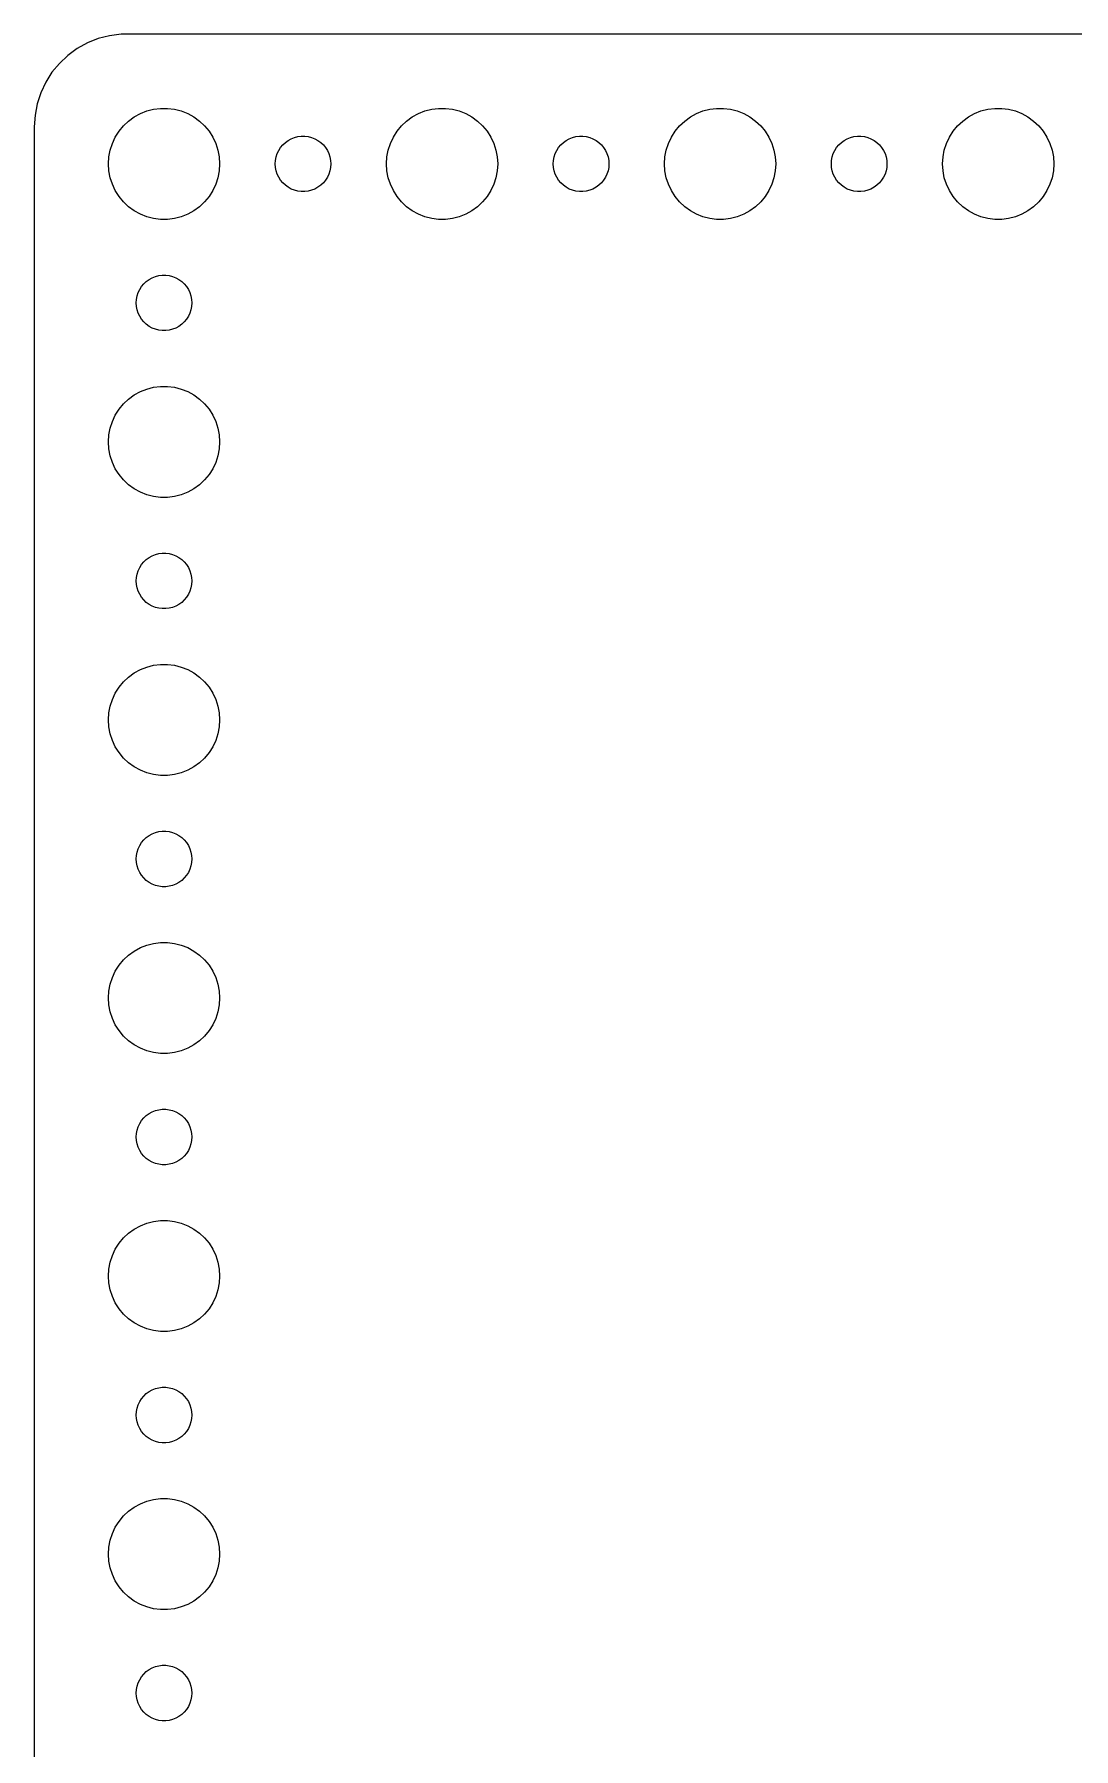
# Model space of a CAD drawing. Header units: metres. Extents: x -112 to 112, y -89 to 89.
# Drawn here: x -112 to -55.9, y -3 to 89.5 of the extents above; entities that cross this region are included whole.
import ezdxf

# ---------------------------------------------------------------- set-up
doc = ezdxf.new("R2010")
doc.units = ezdxf.units.M

msp = doc.modelspace()

# ---------------------------------------------------------------- linework, layer by layer
for p, q in [((-109.129, 89.0241), (-109.679, 88.7216)), ((-108.545, 89.2553), (-109.129, 89.0241)), ((-107.937, 89.4114), (-108.545, 89.2553)), ((-107.314, 89.4901), (-107.937, 89.4114)), ((107.314, 89.4901), (-107.314, 89.4901)), ((-110.645, 87.9227), (-111.045, 87.4389)), ((-110.187, 88.3526), (-110.645, 87.9227)), ((-109.679, 88.7216), (-110.187, 88.3526)), ((-111.045, 87.4389), (-111.382, 86.9088)), ((-111.649, 86.3406), (-111.843, 85.7434)), ((-111.382, 86.9088), (-111.649, 86.3406)), ((-111.961, 85.1267), (-112, 84.5)), ((-111.843, 85.7434), (-111.961, 85.1267)), ((-106.607, 85.033), (-106.277, 85.2145)), ((-106.277, 85.2145), (-105.927, 85.3532)), ((-105.927, 85.3532), (-105.562, 85.4469)), ((-105.562, 85.4469), (-105.188, 85.4941)), ((-105.188, 85.4941), (-104.812, 85.4941)), ((-104.812, 85.4941), (-104.438, 85.4469)), ((-104.438, 85.4469), (-104.073, 85.3532)), ((-104.073, 85.3532), (-103.723, 85.2145)), ((-103.723, 85.2145), (-103.393, 85.033)), ((-91.6075, 85.033), (-91.2773, 85.2145)), ((-91.2773, 85.2145), (-90.927, 85.3532)), ((-90.927, 85.3532), (-90.5621, 85.4469)), ((-90.5621, 85.4469), (-90.1884, 85.4941)), ((-90.1884, 85.4941), (-89.8116, 85.4941)), ((-89.8116, 85.4941), (-89.4379, 85.4469)), ((-89.4379, 85.4469), (-89.073, 85.3532)), ((-89.073, 85.3532), (-88.7227, 85.2145)), ((-88.7227, 85.2145), (-88.3925, 85.033)), ((-76.6075, 85.033), (-76.2773, 85.2145)), ((-76.2773, 85.2145), (-75.927, 85.3532)), ((-75.927, 85.3532), (-75.5621, 85.4469)), ((-75.5621, 85.4469), (-75.1884, 85.4941)), ((-75.1884, 85.4941), (-74.8116, 85.4941)), ((-74.8116, 85.4941), (-74.4379, 85.4469)), ((-74.4379, 85.4469), (-74.073, 85.3532)), ((-74.073, 85.3532), (-73.7227, 85.2145)), ((-73.7227, 85.2145), (-73.3925, 85.033)), ((-61.6075, 85.033), (-61.2773, 85.2145)), ((-61.2773, 85.2145), (-60.927, 85.3532)), ((-60.927, 85.3532), (-60.5621, 85.4469)), ((-60.5621, 85.4469), (-60.1884, 85.4941)), ((-60.1884, 85.4941), (-59.8116, 85.4941)), ((-59.8116, 85.4941), (-59.4379, 85.4469)), ((-59.4379, 85.4469), (-59.0729, 85.3532)), ((-59.0729, 85.3532), (-58.7227, 85.2145)), ((-58.7227, 85.2145), (-58.3925, 85.033)), ((-112, 84.5), (-112, -84.5)), ((-107.629, 83.9453), (-107.427, 84.2634)), ((-107.427, 84.2634), (-107.187, 84.5536)), ((-107.187, 84.5536), (-106.912, 84.8115)), ((-106.912, 84.8115), (-106.607, 85.033)), ((-103.393, 85.033), (-103.088, 84.8115)), ((-103.088, 84.8115), (-102.813, 84.5536)), ((-102.813, 84.5536), (-102.573, 84.2634)), ((-102.573, 84.2634), (-102.371, 83.9453)), ((-92.6289, 83.9453), (-92.427, 84.2634)), ((-92.427, 84.2634), (-92.1869, 84.5536)), ((-92.1869, 84.5536), (-91.9123, 84.8115)), ((-91.9123, 84.8115), (-91.6075, 85.033)), ((-88.3925, 85.033), (-88.0877, 84.8115)), ((-88.0877, 84.8115), (-87.8131, 84.5536)), ((-87.8131, 84.5536), (-87.573, 84.2634)), ((-87.573, 84.2634), (-87.3711, 83.9453)), ((-77.6289, 83.9453), (-77.427, 84.2634)), ((-77.427, 84.2634), (-77.1869, 84.5536)), ((-77.1869, 84.5536), (-76.9123, 84.8115)), ((-76.9123, 84.8115), (-76.6075, 85.033)), ((-73.3925, 85.033), (-73.0877, 84.8115)), ((-73.0877, 84.8115), (-72.8131, 84.5536)), ((-72.8131, 84.5536), (-72.573, 84.2634)), ((-72.573, 84.2634), (-72.3711, 83.9453)), ((-62.6289, 83.9453), (-62.427, 84.2634)), ((-62.427, 84.2634), (-62.1869, 84.5536)), ((-62.1869, 84.5536), (-61.9123, 84.8115)), ((-61.9123, 84.8115), (-61.6075, 85.033)), ((-58.3925, 85.033), (-58.0877, 84.8115)), ((-58.0877, 84.8115), (-57.8131, 84.5536)), ((-57.8131, 84.5536), (-57.5729, 84.2634)), ((-57.5729, 84.2634), (-57.3711, 83.9453)), ((-107.976, 82.876), (-107.906, 83.2461)), ((-107.906, 83.2461), (-107.789, 83.6044)), ((-107.789, 83.6044), (-107.629, 83.9453)), ((-102.371, 83.9453), (-102.211, 83.6044)), ((-102.211, 83.6044), (-102.094, 83.2461)), ((-102.094, 83.2461), (-102.024, 82.876)), ((-98.8145, 83.2226), (-98.7135, 83.3817)), ((-98.7135, 83.3817), (-98.5934, 83.5268)), ((-98.5934, 83.5268), (-98.4561, 83.6558)), ((-98.4561, 83.6558), (-98.3037, 83.7665)), ((-98.3037, 83.7665), (-98.1387, 83.8572)), ((-98.1387, 83.8572), (-97.9635, 83.9266)), ((-97.9635, 83.9266), (-97.7811, 83.9734)), ((-97.7811, 83.9734), (-97.5942, 83.997)), ((-97.5942, 83.997), (-97.4058, 83.997)), ((-97.4058, 83.997), (-97.2189, 83.9734)), ((-97.2189, 83.9734), (-97.0365, 83.9266)), ((-97.0365, 83.9266), (-96.8613, 83.8572)), ((-96.8613, 83.8572), (-96.6963, 83.7665)), ((-96.6963, 83.7665), (-96.5439, 83.6558)), ((-96.5439, 83.6558), (-96.4065, 83.5268)), ((-96.4065, 83.5268), (-96.2865, 83.3817)), ((-96.2865, 83.3817), (-96.1855, 83.2226)), ((-92.9763, 82.876), (-92.9057, 83.2461)), ((-92.9057, 83.2461), (-92.7893, 83.6044)), ((-92.7893, 83.6044), (-92.6289, 83.9453)), ((-87.3711, 83.9453), (-87.2107, 83.6044)), ((-87.2107, 83.6044), (-87.0943, 83.2461)), ((-87.0943, 83.2461), (-87.0237, 82.876)), ((-83.8145, 83.2226), (-83.7135, 83.3817)), ((-83.7135, 83.3817), (-83.5934, 83.5268)), ((-83.5934, 83.5268), (-83.4561, 83.6558)), ((-83.4561, 83.6558), (-83.3037, 83.7665)), ((-83.3037, 83.7665), (-83.1387, 83.8572)), ((-83.1387, 83.8572), (-82.9635, 83.9266)), ((-82.9635, 83.9266), (-82.7811, 83.9734)), ((-82.7811, 83.9734), (-82.5942, 83.997)), ((-82.5942, 83.997), (-82.4058, 83.997)), ((-82.4058, 83.997), (-82.2189, 83.9734)), ((-82.2189, 83.9734), (-82.0365, 83.9266)), ((-82.0365, 83.9266), (-81.8613, 83.8572)), ((-81.8613, 83.8572), (-81.6963, 83.7665)), ((-81.6963, 83.7665), (-81.5439, 83.6558)), ((-81.5439, 83.6558), (-81.4065, 83.5268)), ((-81.4065, 83.5268), (-81.2865, 83.3817)), ((-81.2865, 83.3817), (-81.1855, 83.2226)), ((-77.9763, 82.876), (-77.9057, 83.2461)), ((-77.9057, 83.2461), (-77.7893, 83.6044)), ((-77.7893, 83.6044), (-77.6289, 83.9453)), ((-72.3711, 83.9453), (-72.2107, 83.6044)), ((-72.2107, 83.6044), (-72.0943, 83.2461)), ((-72.0943, 83.2461), (-72.0237, 82.876)), ((-68.8145, 83.2226), (-68.7135, 83.3817)), ((-68.7135, 83.3817), (-68.5934, 83.5268)), ((-68.5934, 83.5268), (-68.4561, 83.6558)), ((-68.4561, 83.6558), (-68.3037, 83.7665)), ((-68.3037, 83.7665), (-68.1387, 83.8572)), ((-68.1387, 83.8572), (-67.9635, 83.9266)), ((-67.9635, 83.9266), (-67.7811, 83.9734)), ((-67.7811, 83.9734), (-67.5942, 83.997)), ((-67.5942, 83.997), (-67.4058, 83.997)), ((-67.4058, 83.997), (-67.2189, 83.9734)), ((-67.2189, 83.9734), (-67.0365, 83.9266)), ((-67.0365, 83.9266), (-66.8613, 83.8572)), ((-66.8613, 83.8572), (-66.6963, 83.7665)), ((-66.6963, 83.7665), (-66.5439, 83.6558)), ((-66.5439, 83.6558), (-66.4065, 83.5268)), ((-66.4065, 83.5268), (-66.2865, 83.3817)), ((-66.2865, 83.3817), (-66.1855, 83.2226)), ((-62.9763, 82.876), (-62.9057, 83.2461)), ((-62.9057, 83.2461), (-62.7893, 83.6044)), ((-62.7893, 83.6044), (-62.6289, 83.9453)), ((-57.3711, 83.9453), (-57.2107, 83.6044)), ((-57.2107, 83.6044), (-57.0942, 83.2461)), ((-57.0942, 83.2461), (-57.0237, 82.876)), ((-108, 82.5), (-107.976, 82.876)), ((-107.976, 82.124), (-108, 82.5)), ((-102.024, 82.876), (-102, 82.5)), ((-102, 82.5), (-102.024, 82.124)), ((-99, 82.5), (-98.9882, 82.688)), ((-98.9882, 82.312), (-99, 82.5)), ((-98.9882, 82.688), (-98.9529, 82.873)), ((-98.9529, 82.873), (-98.8947, 83.0522)), ((-98.8947, 83.0522), (-98.8145, 83.2226)), ((-96.1855, 83.2226), (-96.1053, 83.0522)), ((-96.1053, 83.0522), (-96.0471, 82.873)), ((-96.0471, 82.873), (-96.0118, 82.688)), ((-96.0118, 82.688), (-96, 82.5)), ((-96, 82.5), (-96.0118, 82.312)), ((-93, 82.5), (-92.9763, 82.876)), ((-92.9763, 82.124), (-93, 82.5)), ((-87.0237, 82.876), (-87, 82.5)), ((-87, 82.5), (-87.0237, 82.124)), ((-84, 82.5), (-83.9882, 82.688)), ((-83.9882, 82.312), (-84, 82.5)), ((-83.9882, 82.688), (-83.9529, 82.873)), ((-83.9529, 82.873), (-83.8947, 83.0522)), ((-83.8947, 83.0522), (-83.8145, 83.2226)), ((-81.1855, 83.2226), (-81.1053, 83.0522)), ((-81.1053, 83.0522), (-81.0471, 82.873)), ((-81.0471, 82.873), (-81.0118, 82.688)), ((-81.0118, 82.688), (-81, 82.5)), ((-81, 82.5), (-81.0118, 82.312)), ((-78, 82.5), (-77.9763, 82.876)), ((-77.9763, 82.124), (-78, 82.5)), ((-72.0237, 82.876), (-72, 82.5)), ((-72, 82.5), (-72.0237, 82.124)), ((-69, 82.5), (-68.9882, 82.688)), ((-68.9882, 82.312), (-69, 82.5)), ((-68.9882, 82.688), (-68.9529, 82.873)), ((-68.9529, 82.873), (-68.8947, 83.0522)), ((-68.8947, 83.0522), (-68.8145, 83.2226)), ((-66.1855, 83.2226), (-66.1053, 83.0522)), ((-66.1053, 83.0522), (-66.0471, 82.873)), ((-66.0471, 82.873), (-66.0118, 82.688)), ((-66.0118, 82.688), (-66, 82.5)), ((-66, 82.5), (-66.0118, 82.312)), ((-63, 82.5), (-62.9763, 82.876)), ((-62.9763, 82.124), (-63, 82.5)), ((-57.0237, 82.876), (-57, 82.5)), ((-57, 82.5), (-57.0237, 82.124)), ((-107.906, 81.7539), (-107.976, 82.124)), ((-107.789, 81.3956), (-107.906, 81.7539)), ((-107.629, 81.0547), (-107.789, 81.3956)), ((-102.211, 81.3956), (-102.371, 81.0547)), ((-102.094, 81.7539), (-102.211, 81.3956)), ((-102.024, 82.124), (-102.094, 81.7539)), ((-98.9529, 82.127), (-98.9882, 82.312)), ((-98.8947, 81.9478), (-98.9529, 82.127)), ((-98.8145, 81.7774), (-98.8947, 81.9478)), ((-98.7135, 81.6183), (-98.8145, 81.7774)), ((-98.5934, 81.4732), (-98.7135, 81.6183)), ((-98.4561, 81.3442), (-98.5934, 81.4732)), ((-96.4065, 81.4732), (-96.5439, 81.3442)), ((-96.2865, 81.6183), (-96.4065, 81.4732)), ((-96.1855, 81.7774), (-96.2865, 81.6183)), ((-96.1053, 81.9478), (-96.1855, 81.7774)), ((-96.0471, 82.127), (-96.1053, 81.9478)), ((-96.0118, 82.312), (-96.0471, 82.127)), ((-92.9057, 81.7539), (-92.9763, 82.124)), ((-92.7893, 81.3956), (-92.9057, 81.7539)), ((-92.6289, 81.0547), (-92.7893, 81.3956)), ((-87.2107, 81.3956), (-87.3711, 81.0547)), ((-87.0943, 81.7539), (-87.2107, 81.3956)), ((-87.0237, 82.124), (-87.0943, 81.7539)), ((-83.9529, 82.127), (-83.9882, 82.312)), ((-83.8947, 81.9478), (-83.9529, 82.127)), ((-83.8145, 81.7774), (-83.8947, 81.9478)), ((-83.7135, 81.6183), (-83.8145, 81.7774)), ((-83.5934, 81.4732), (-83.7135, 81.6183)), ((-83.4561, 81.3442), (-83.5934, 81.4732)), ((-81.4065, 81.4732), (-81.5439, 81.3442)), ((-81.2865, 81.6183), (-81.4065, 81.4732)), ((-81.1855, 81.7774), (-81.2865, 81.6183)), ((-81.1053, 81.9478), (-81.1855, 81.7774)), ((-81.0471, 82.127), (-81.1053, 81.9478)), ((-81.0118, 82.312), (-81.0471, 82.127)), ((-77.9057, 81.7539), (-77.9763, 82.124)), ((-77.7893, 81.3956), (-77.9057, 81.7539)), ((-77.6289, 81.0547), (-77.7893, 81.3956)), ((-72.2107, 81.3956), (-72.3711, 81.0547)), ((-72.0943, 81.7539), (-72.2107, 81.3956)), ((-72.0237, 82.124), (-72.0943, 81.7539)), ((-68.9529, 82.127), (-68.9882, 82.312)), ((-68.8947, 81.9478), (-68.9529, 82.127)), ((-68.8145, 81.7774), (-68.8947, 81.9478)), ((-68.7135, 81.6183), (-68.8145, 81.7774)), ((-68.5934, 81.4732), (-68.7135, 81.6183)), ((-68.4561, 81.3442), (-68.5934, 81.4732)), ((-66.4065, 81.4732), (-66.5439, 81.3442)), ((-66.2865, 81.6183), (-66.4065, 81.4732)), ((-66.1855, 81.7774), (-66.2865, 81.6183)), ((-66.1053, 81.9478), (-66.1855, 81.7774)), ((-66.0471, 82.127), (-66.1053, 81.9478)), ((-66.0118, 82.312), (-66.0471, 82.127)), ((-62.9057, 81.7539), (-62.9763, 82.124)), ((-62.7893, 81.3956), (-62.9057, 81.7539)), ((-62.6289, 81.0547), (-62.7893, 81.3956)), ((-57.2107, 81.3956), (-57.3711, 81.0547)), ((-57.0942, 81.7539), (-57.2107, 81.3956)), ((-57.0237, 82.124), (-57.0942, 81.7539)), ((-107.427, 80.7366), (-107.629, 81.0547)), ((-107.187, 80.4464), (-107.427, 80.7366)), ((-102.573, 80.7366), (-102.813, 80.4464)), ((-102.371, 81.0547), (-102.573, 80.7366)), ((-98.3037, 81.2335), (-98.4561, 81.3442)), ((-98.1387, 81.1428), (-98.3037, 81.2335)), ((-97.9635, 81.0734), (-98.1387, 81.1428)), ((-97.7811, 81.0266), (-97.9635, 81.0734)), ((-97.5942, 81.003), (-97.7811, 81.0266)), ((-97.4058, 81.003), (-97.5942, 81.003)), ((-97.2189, 81.0266), (-97.4058, 81.003)), ((-97.0365, 81.0734), (-97.2189, 81.0266)), ((-96.8613, 81.1428), (-97.0365, 81.0734)), ((-96.6963, 81.2335), (-96.8613, 81.1428)), ((-96.5439, 81.3442), (-96.6963, 81.2335)), ((-92.427, 80.7366), (-92.6289, 81.0547)), ((-92.1869, 80.4464), (-92.427, 80.7366)), ((-87.573, 80.7366), (-87.8131, 80.4464)), ((-87.3711, 81.0547), (-87.573, 80.7366)), ((-83.3037, 81.2335), (-83.4561, 81.3442)), ((-83.1387, 81.1428), (-83.3037, 81.2335)), ((-82.9635, 81.0734), (-83.1387, 81.1428)), ((-82.7811, 81.0266), (-82.9635, 81.0734)), ((-82.5942, 81.003), (-82.7811, 81.0266)), ((-82.4058, 81.003), (-82.5942, 81.003)), ((-82.2189, 81.0266), (-82.4058, 81.003)), ((-82.0365, 81.0734), (-82.2189, 81.0266)), ((-81.8613, 81.1428), (-82.0365, 81.0734)), ((-81.6963, 81.2335), (-81.8613, 81.1428)), ((-81.5439, 81.3442), (-81.6963, 81.2335)), ((-77.427, 80.7366), (-77.6289, 81.0547)), ((-77.1869, 80.4464), (-77.427, 80.7366)), ((-72.573, 80.7366), (-72.8131, 80.4464)), ((-72.3711, 81.0547), (-72.573, 80.7366)), ((-68.3037, 81.2335), (-68.4561, 81.3442)), ((-68.1387, 81.1428), (-68.3037, 81.2335)), ((-67.9635, 81.0734), (-68.1387, 81.1428)), ((-67.7811, 81.0266), (-67.9635, 81.0734)), ((-67.5942, 81.003), (-67.7811, 81.0266)), ((-67.4058, 81.003), (-67.5942, 81.003)), ((-67.2189, 81.0266), (-67.4058, 81.003)), ((-67.0365, 81.0734), (-67.2189, 81.0266)), ((-66.8613, 81.1428), (-67.0365, 81.0734)), ((-66.6963, 81.2335), (-66.8613, 81.1428)), ((-66.5439, 81.3442), (-66.6963, 81.2335)), ((-62.427, 80.7366), (-62.6289, 81.0547)), ((-62.1869, 80.4464), (-62.427, 80.7366)), ((-57.5729, 80.7366), (-57.8131, 80.4464)), ((-57.3711, 81.0547), (-57.5729, 80.7366)), ((-106.912, 80.1885), (-107.187, 80.4464)), ((-106.607, 79.967), (-106.912, 80.1885)), ((-106.277, 79.7855), (-106.607, 79.967)), ((-105.927, 79.6468), (-106.277, 79.7855)), ((-105.562, 79.5531), (-105.927, 79.6468)), ((-105.188, 79.5059), (-105.562, 79.5531)), ((-104.438, 79.5531), (-104.812, 79.5059)), ((-104.073, 79.6468), (-104.438, 79.5531)), ((-103.723, 79.7855), (-104.073, 79.6468)), ((-103.393, 79.967), (-103.723, 79.7855)), ((-103.088, 80.1885), (-103.393, 79.967)), ((-102.813, 80.4464), (-103.088, 80.1885)), ((-91.9123, 80.1885), (-92.1869, 80.4464)), ((-91.6075, 79.967), (-91.9123, 80.1885)), ((-91.2773, 79.7855), (-91.6075, 79.967)), ((-90.927, 79.6468), (-91.2773, 79.7855)), ((-90.5621, 79.5531), (-90.927, 79.6468)), ((-90.1884, 79.5059), (-90.5621, 79.5531)), ((-89.4379, 79.5531), (-89.8116, 79.5059)), ((-89.073, 79.6468), (-89.4379, 79.5531)), ((-88.7227, 79.7855), (-89.073, 79.6468)), ((-88.3925, 79.967), (-88.7227, 79.7855)), ((-88.0877, 80.1885), (-88.3925, 79.967)), ((-87.8131, 80.4464), (-88.0877, 80.1885)), ((-76.9123, 80.1885), (-77.1869, 80.4464)), ((-76.6075, 79.967), (-76.9123, 80.1885)), ((-76.2773, 79.7855), (-76.6075, 79.967)), ((-75.927, 79.6468), (-76.2773, 79.7855)), ((-75.5621, 79.5531), (-75.927, 79.6468)), ((-75.1884, 79.5059), (-75.5621, 79.5531)), ((-74.4379, 79.5531), (-74.8116, 79.5059)), ((-74.073, 79.6468), (-74.4379, 79.5531)), ((-73.7227, 79.7855), (-74.073, 79.6468)), ((-73.3925, 79.967), (-73.7227, 79.7855)), ((-73.0877, 80.1885), (-73.3925, 79.967)), ((-72.8131, 80.4464), (-73.0877, 80.1885)), ((-61.9123, 80.1885), (-62.1869, 80.4464)), ((-61.6075, 79.967), (-61.9123, 80.1885)), ((-61.2773, 79.7855), (-61.6075, 79.967)), ((-60.927, 79.6468), (-61.2773, 79.7855)), ((-60.5621, 79.5531), (-60.927, 79.6468)), ((-60.1884, 79.5059), (-60.5621, 79.5531)), ((-59.4379, 79.5531), (-59.8116, 79.5059)), ((-59.0729, 79.6468), (-59.4379, 79.5531)), ((-58.7227, 79.7855), (-59.0729, 79.6468)), ((-58.3925, 79.967), (-58.7227, 79.7855)), ((-58.0877, 80.1885), (-58.3925, 79.967)), ((-57.8131, 80.4464), (-58.0877, 80.1885)), ((-104.812, 79.5059), (-105.188, 79.5059)), ((-89.8116, 79.5059), (-90.1884, 79.5059)), ((-74.8116, 79.5059), (-75.1884, 79.5059)), ((-59.8116, 79.5059), (-60.1884, 79.5059)), ((-106.314, 75.7226), (-106.214, 75.8817)), ((-106.214, 75.8817), (-106.093, 76.0268)), ((-106.093, 76.0268), (-105.956, 76.1558)), ((-105.956, 76.1558), (-105.804, 76.2665)), ((-105.804, 76.2665), (-105.639, 76.3572)), ((-105.639, 76.3572), (-105.464, 76.4266)), ((-105.464, 76.4266), (-105.281, 76.4734)), ((-105.281, 76.4734), (-105.094, 76.497)), ((-105.094, 76.497), (-104.906, 76.497)), ((-104.906, 76.497), (-104.719, 76.4734)), ((-104.719, 76.4734), (-104.536, 76.4266)), ((-104.536, 76.4266), (-104.361, 76.3572)), ((-104.361, 76.3572), (-104.196, 76.2665)), ((-104.196, 76.2665), (-104.044, 76.1558)), ((-104.044, 76.1558), (-103.907, 76.0268)), ((-103.907, 76.0268), (-103.786, 75.8817)), ((-103.786, 75.8817), (-103.686, 75.7226)), ((-106.5, 75), (-106.488, 75.188)), ((-106.488, 74.812), (-106.5, 75)), ((-106.488, 75.188), (-106.453, 75.373)), ((-106.453, 75.373), (-106.395, 75.5522)), ((-106.395, 75.5522), (-106.314, 75.7226)), ((-103.686, 75.7226), (-103.605, 75.5522)), ((-103.605, 75.5522), (-103.547, 75.373)), ((-103.547, 75.373), (-103.512, 75.188)), ((-103.512, 75.188), (-103.5, 75)), ((-103.5, 75), (-103.512, 74.812)), ((-106.453, 74.627), (-106.488, 74.812)), ((-106.395, 74.4478), (-106.453, 74.627)), ((-106.314, 74.2774), (-106.395, 74.4478)), ((-106.214, 74.1183), (-106.314, 74.2774)), ((-106.093, 73.9732), (-106.214, 74.1183)), ((-103.786, 74.1183), (-103.907, 73.9732)), ((-103.686, 74.2774), (-103.786, 74.1183)), ((-103.605, 74.4478), (-103.686, 74.2774)), ((-103.547, 74.627), (-103.605, 74.4478)), ((-103.512, 74.812), (-103.547, 74.627)), ((-105.956, 73.8442), (-106.093, 73.9732)), ((-105.804, 73.7335), (-105.956, 73.8442)), ((-105.639, 73.6428), (-105.804, 73.7335)), ((-105.464, 73.5734), (-105.639, 73.6428)), ((-105.281, 73.5266), (-105.464, 73.5734)), ((-105.094, 73.503), (-105.281, 73.5266)), ((-104.906, 73.503), (-105.094, 73.503)), ((-104.719, 73.5266), (-104.906, 73.503)), ((-104.536, 73.5734), (-104.719, 73.5266)), ((-104.361, 73.6428), (-104.536, 73.5734)), ((-104.196, 73.7335), (-104.361, 73.6428)), ((-104.044, 73.8442), (-104.196, 73.7335)), ((-103.907, 73.9732), (-104.044, 73.8442)), ((-106.277, 70.2145), (-105.927, 70.3532)), ((-105.927, 70.3532), (-105.562, 70.4469)), ((-105.562, 70.4469), (-105.188, 70.4941)), ((-105.188, 70.4941), (-104.812, 70.4941)), ((-104.812, 70.4941), (-104.438, 70.4469)), ((-104.438, 70.4469), (-104.073, 70.3532)), ((-104.073, 70.3532), (-103.723, 70.2145)), ((-107.427, 69.2634), (-107.187, 69.5536)), ((-107.187, 69.5536), (-106.912, 69.8115)), ((-106.912, 69.8115), (-106.607, 70.033)), ((-106.607, 70.033), (-106.277, 70.2145)), ((-103.723, 70.2145), (-103.393, 70.033)), ((-103.393, 70.033), (-103.088, 69.8115)), ((-103.088, 69.8115), (-102.813, 69.5536)), ((-102.813, 69.5536), (-102.573, 69.2634)), ((-107.906, 68.2461), (-107.789, 68.6044)), ((-107.789, 68.6044), (-107.629, 68.9453)), ((-107.629, 68.9453), (-107.427, 69.2634)), ((-102.573, 69.2634), (-102.371, 68.9453)), ((-102.371, 68.9453), (-102.211, 68.6044)), ((-102.211, 68.6044), (-102.094, 68.2461)), ((-108, 67.5), (-107.976, 67.876)), ((-107.976, 67.876), (-107.906, 68.2461)), ((-102.094, 68.2461), (-102.024, 67.876)), ((-102.024, 67.876), (-102, 67.5)), ((-107.976, 67.124), (-108, 67.5)), ((-107.906, 66.7539), (-107.976, 67.124)), ((-107.789, 66.3956), (-107.906, 66.7539)), ((-102.094, 66.7539), (-102.211, 66.3956)), ((-102.024, 67.124), (-102.094, 66.7539)), ((-102, 67.5), (-102.024, 67.124)), ((-107.629, 66.0547), (-107.789, 66.3956)), ((-107.427, 65.7366), (-107.629, 66.0547)), ((-107.187, 65.4464), (-107.427, 65.7366)), ((-102.573, 65.7366), (-102.813, 65.4464)), ((-102.371, 66.0547), (-102.573, 65.7366)), ((-102.211, 66.3956), (-102.371, 66.0547)), ((-106.912, 65.1885), (-107.187, 65.4464)), ((-106.607, 64.967), (-106.912, 65.1885)), ((-106.277, 64.7855), (-106.607, 64.967)), ((-105.927, 64.6468), (-106.277, 64.7855)), ((-103.723, 64.7855), (-104.073, 64.6468)), ((-103.393, 64.967), (-103.723, 64.7855)), ((-103.088, 65.1885), (-103.393, 64.967)), ((-102.813, 65.4464), (-103.088, 65.1885)), ((-105.562, 64.5531), (-105.927, 64.6468)), ((-105.188, 64.5059), (-105.562, 64.5531)), ((-104.812, 64.5059), (-105.188, 64.5059)), ((-104.438, 64.5531), (-104.812, 64.5059)), ((-104.073, 64.6468), (-104.438, 64.5531)), ((-106.093, 61.0268), (-105.956, 61.1558)), ((-105.956, 61.1558), (-105.804, 61.2665)), ((-105.804, 61.2665), (-105.639, 61.3572)), ((-105.639, 61.3572), (-105.464, 61.4266)), ((-105.464, 61.4266), (-105.281, 61.4734)), ((-105.281, 61.4734), (-105.094, 61.497)), ((-105.094, 61.497), (-104.906, 61.497)), ((-104.906, 61.497), (-104.719, 61.4734)), ((-104.719, 61.4734), (-104.536, 61.4266)), ((-104.536, 61.4266), (-104.361, 61.3572)), ((-104.361, 61.3572), (-104.196, 61.2665)), ((-104.196, 61.2665), (-104.044, 61.1558)), ((-104.044, 61.1558), (-103.907, 61.0268)), ((-106.5, 60), (-106.488, 60.188)), ((-106.488, 60.188), (-106.453, 60.373)), ((-106.453, 60.373), (-106.395, 60.5522)), ((-106.395, 60.5522), (-106.314, 60.7226)), ((-106.314, 60.7226), (-106.214, 60.8817)), ((-106.214, 60.8817), (-106.093, 61.0268)), ((-103.907, 61.0268), (-103.786, 60.8817)), ((-103.786, 60.8817), (-103.686, 60.7226)), ((-103.686, 60.7226), (-103.605, 60.5522)), ((-103.605, 60.5522), (-103.547, 60.373)), ((-103.547, 60.373), (-103.512, 60.188)), ((-103.512, 60.188), (-103.5, 60)), ((-106.488, 59.812), (-106.5, 60)), ((-106.453, 59.627), (-106.488, 59.812)), ((-106.395, 59.4478), (-106.453, 59.627)), ((-106.314, 59.2774), (-106.395, 59.4478)), ((-106.214, 59.1183), (-106.314, 59.2774)), ((-103.686, 59.2774), (-103.786, 59.1183)), ((-103.605, 59.4478), (-103.686, 59.2774)), ((-103.547, 59.627), (-103.605, 59.4478)), ((-103.512, 59.812), (-103.547, 59.627)), ((-103.5, 60), (-103.512, 59.812)), ((-106.093, 58.9732), (-106.214, 59.1183)), ((-105.956, 58.8442), (-106.093, 58.9732)), ((-105.804, 58.7335), (-105.956, 58.8442)), ((-105.639, 58.6428), (-105.804, 58.7335)), ((-105.464, 58.5734), (-105.639, 58.6428)), ((-105.281, 58.5266), (-105.464, 58.5734)), ((-105.094, 58.503), (-105.281, 58.5266)), ((-104.906, 58.503), (-105.094, 58.503)), ((-104.719, 58.5266), (-104.906, 58.503)), ((-104.536, 58.5734), (-104.719, 58.5266)), ((-104.361, 58.6428), (-104.536, 58.5734)), ((-104.196, 58.7335), (-104.361, 58.6428)), ((-104.044, 58.8442), (-104.196, 58.7335)), ((-103.907, 58.9732), (-104.044, 58.8442)), ((-103.786, 59.1183), (-103.907, 58.9732)), ((-107.187, 54.5536), (-106.912, 54.8115)), ((-106.912, 54.8115), (-106.607, 55.033)), ((-106.607, 55.033), (-106.277, 55.2145)), ((-106.277, 55.2145), (-105.927, 55.3532)), ((-105.927, 55.3532), (-105.562, 55.4469)), ((-105.562, 55.4469), (-105.188, 55.4941)), ((-105.188, 55.4941), (-104.812, 55.4941)), ((-104.812, 55.4941), (-104.438, 55.4469)), ((-104.438, 55.4469), (-104.073, 55.3532)), ((-104.073, 55.3532), (-103.723, 55.2145)), ((-103.723, 55.2145), (-103.393, 55.033)), ((-103.393, 55.033), (-103.088, 54.8115)), ((-103.088, 54.8115), (-102.813, 54.5536)), ((-107.789, 53.6044), (-107.629, 53.9453)), ((-107.629, 53.9453), (-107.427, 54.2634)), ((-107.427, 54.2634), (-107.187, 54.5536)), ((-102.813, 54.5536), (-102.573, 54.2634)), ((-102.573, 54.2634), (-102.371, 53.9453)), ((-102.371, 53.9453), (-102.211, 53.6044)), ((-108, 52.5), (-107.976, 52.876)), ((-107.976, 52.876), (-107.906, 53.2461)), ((-107.906, 53.2461), (-107.789, 53.6044)), ((-102.211, 53.6044), (-102.094, 53.2461)), ((-102.094, 53.2461), (-102.024, 52.876)), ((-102.024, 52.876), (-102, 52.5)), ((-107.976, 52.124), (-108, 52.5)), ((-107.906, 51.7539), (-107.976, 52.124)), ((-102.024, 52.124), (-102.094, 51.7539)), ((-102, 52.5), (-102.024, 52.124)), ((-107.789, 51.3956), (-107.906, 51.7539)), ((-107.629, 51.0547), (-107.789, 51.3956)), ((-107.427, 50.7366), (-107.629, 51.0547)), ((-102.371, 51.0547), (-102.573, 50.7366)), ((-102.211, 51.3956), (-102.371, 51.0547)), ((-102.094, 51.7539), (-102.211, 51.3956)), ((-107.187, 50.4464), (-107.427, 50.7366)), ((-106.912, 50.1885), (-107.187, 50.4464)), ((-106.607, 49.967), (-106.912, 50.1885)), ((-106.277, 49.7855), (-106.607, 49.967)), ((-103.393, 49.967), (-103.723, 49.7855)), ((-103.088, 50.1885), (-103.393, 49.967)), ((-102.813, 50.4464), (-103.088, 50.1885)), ((-102.573, 50.7366), (-102.813, 50.4464)), ((-105.927, 49.6468), (-106.277, 49.7855)), ((-105.562, 49.5531), (-105.927, 49.6468)), ((-105.188, 49.5059), (-105.562, 49.5531)), ((-104.812, 49.5059), (-105.188, 49.5059)), ((-104.438, 49.5531), (-104.812, 49.5059)), ((-104.073, 49.6468), (-104.438, 49.5531)), ((-103.723, 49.7855), (-104.073, 49.6468)), ((-105.956, 46.1558), (-105.804, 46.2665)), ((-105.804, 46.2665), (-105.639, 46.3572)), ((-105.639, 46.3572), (-105.464, 46.4266)), ((-105.464, 46.4266), (-105.281, 46.4734)), ((-105.281, 46.4734), (-105.094, 46.497)), ((-105.094, 46.497), (-104.906, 46.497)), ((-104.906, 46.497), (-104.719, 46.4734)), ((-104.719, 46.4734), (-104.536, 46.4266)), ((-104.536, 46.4266), (-104.361, 46.3572)), ((-104.361, 46.3572), (-104.196, 46.2665)), ((-104.196, 46.2665), (-104.044, 46.1558)), ((-106.488, 45.188), (-106.453, 45.373)), ((-106.453, 45.373), (-106.395, 45.5522)), ((-106.395, 45.5522), (-106.314, 45.7226)), ((-106.314, 45.7226), (-106.214, 45.8817)), ((-106.214, 45.8817), (-106.093, 46.0268)), ((-106.093, 46.0268), (-105.956, 46.1558)), ((-104.044, 46.1558), (-103.907, 46.0268)), ((-103.907, 46.0268), (-103.786, 45.8817)), ((-103.786, 45.8817), (-103.686, 45.7226)), ((-103.686, 45.7226), (-103.605, 45.5522)), ((-103.605, 45.5522), (-103.547, 45.373)), ((-103.547, 45.373), (-103.512, 45.188)), ((-106.5, 45), (-106.488, 45.188)), ((-106.488, 44.812), (-106.5, 45)), ((-106.453, 44.627), (-106.488, 44.812)), ((-106.395, 44.4478), (-106.453, 44.627)), ((-106.314, 44.2774), (-106.395, 44.4478)), ((-103.605, 44.4478), (-103.686, 44.2774)), ((-103.547, 44.627), (-103.605, 44.4478)), ((-103.512, 44.812), (-103.547, 44.627)), ((-103.512, 45.188), (-103.5, 45)), ((-103.5, 45), (-103.512, 44.812)), ((-106.214, 44.1183), (-106.314, 44.2774)), ((-106.093, 43.9732), (-106.214, 44.1183)), ((-105.956, 43.8442), (-106.093, 43.9732)), ((-105.804, 43.7335), (-105.956, 43.8442)), ((-105.639, 43.6428), (-105.804, 43.7335)), ((-105.464, 43.5734), (-105.639, 43.6428)), ((-105.281, 43.5266), (-105.464, 43.5734)), ((-105.094, 43.503), (-105.281, 43.5266)), ((-104.906, 43.503), (-105.094, 43.503)), ((-104.719, 43.5266), (-104.906, 43.503)), ((-104.536, 43.5734), (-104.719, 43.5266)), ((-104.361, 43.6428), (-104.536, 43.5734)), ((-104.196, 43.7335), (-104.361, 43.6428)), ((-104.044, 43.8442), (-104.196, 43.7335)), ((-103.907, 43.9732), (-104.044, 43.8442)), ((-103.786, 44.1183), (-103.907, 43.9732)), ((-103.686, 44.2774), (-103.786, 44.1183)), ((-107.187, 39.5536), (-106.912, 39.8115)), ((-106.912, 39.8115), (-106.607, 40.033)), ((-106.607, 40.033), (-106.277, 40.2145)), ((-106.277, 40.2145), (-105.927, 40.3532)), ((-105.927, 40.3532), (-105.562, 40.4469)), ((-105.562, 40.4469), (-105.188, 40.4941)), ((-105.188, 40.4941), (-104.812, 40.4941)), ((-104.812, 40.4941), (-104.438, 40.4469)), ((-104.438, 40.4469), (-104.073, 40.3532)), ((-104.073, 40.3532), (-103.723, 40.2145)), ((-103.723, 40.2145), (-103.393, 40.033)), ((-103.393, 40.033), (-103.088, 39.8115)), ((-103.088, 39.8115), (-102.813, 39.5536)), ((-107.789, 38.6044), (-107.629, 38.9453)), ((-107.629, 38.9453), (-107.427, 39.2634)), ((-107.427, 39.2634), (-107.187, 39.5536)), ((-102.813, 39.5536), (-102.573, 39.2634)), ((-102.573, 39.2634), (-102.371, 38.9453)), ((-102.371, 38.9453), (-102.211, 38.6044)), ((-107.976, 37.876), (-107.906, 38.2461)), ((-107.906, 38.2461), (-107.789, 38.6044)), ((-102.211, 38.6044), (-102.094, 38.2461)), ((-102.094, 38.2461), (-102.024, 37.876)), ((-108, 37.5), (-107.976, 37.876)), ((-107.976, 37.124), (-108, 37.5)), ((-107.906, 36.7539), (-107.976, 37.124)), ((-102.024, 37.124), (-102.094, 36.7539)), ((-102.024, 37.876), (-102, 37.5)), ((-102, 37.5), (-102.024, 37.124)), ((-107.789, 36.3956), (-107.906, 36.7539)), ((-107.629, 36.0547), (-107.789, 36.3956)), ((-102.211, 36.3956), (-102.371, 36.0547)), ((-102.094, 36.7539), (-102.211, 36.3956)), ((-107.427, 35.7366), (-107.629, 36.0547)), ((-107.187, 35.4464), (-107.427, 35.7366)), ((-106.912, 35.1885), (-107.187, 35.4464)), ((-106.607, 34.967), (-106.912, 35.1885)), ((-103.088, 35.1885), (-103.393, 34.967)), ((-102.813, 35.4464), (-103.088, 35.1885)), ((-102.573, 35.7366), (-102.813, 35.4464)), ((-102.371, 36.0547), (-102.573, 35.7366)), ((-106.277, 34.7855), (-106.607, 34.967)), ((-105.927, 34.6468), (-106.277, 34.7855)), ((-105.562, 34.5531), (-105.927, 34.6468)), ((-105.188, 34.5059), (-105.562, 34.5531)), ((-104.812, 34.5059), (-105.188, 34.5059)), ((-104.438, 34.5531), (-104.812, 34.5059)), ((-104.073, 34.6468), (-104.438, 34.5531)), ((-103.723, 34.7855), (-104.073, 34.6468)), ((-103.393, 34.967), (-103.723, 34.7855)), ((-105.464, 31.4266), (-105.281, 31.4734)), ((-105.281, 31.4734), (-105.094, 31.497)), ((-105.094, 31.497), (-104.906, 31.497)), ((-104.906, 31.497), (-104.719, 31.4734)), ((-104.719, 31.4734), (-104.536, 31.4266)), ((-106.453, 30.373), (-106.395, 30.5522)), ((-106.395, 30.5522), (-106.314, 30.7226)), ((-106.314, 30.7226), (-106.214, 30.8817)), ((-106.214, 30.8817), (-106.093, 31.0268)), ((-106.093, 31.0268), (-105.956, 31.1558)), ((-105.956, 31.1558), (-105.804, 31.2665)), ((-105.804, 31.2665), (-105.639, 31.3572)), ((-105.639, 31.3572), (-105.464, 31.4266)), ((-104.536, 31.4266), (-104.361, 31.3572)), ((-104.361, 31.3572), (-104.196, 31.2665)), ((-104.196, 31.2665), (-104.044, 31.1558)), ((-104.044, 31.1558), (-103.907, 31.0268)), ((-103.907, 31.0268), (-103.786, 30.8817)), ((-103.786, 30.8817), (-103.686, 30.7226)), ((-103.686, 30.7226), (-103.605, 30.5522)), ((-103.605, 30.5522), (-103.547, 30.373)), ((-106.5, 30), (-106.488, 30.188)), ((-106.488, 29.812), (-106.5, 30)), ((-106.488, 30.188), (-106.453, 30.373)), ((-106.453, 29.627), (-106.488, 29.812)), ((-106.395, 29.4478), (-106.453, 29.627)), ((-103.547, 29.627), (-103.605, 29.4478)), ((-103.547, 30.373), (-103.512, 30.188)), ((-103.512, 29.812), (-103.547, 29.627)), ((-103.512, 30.188), (-103.5, 30)), ((-103.5, 30), (-103.512, 29.812)), ((-106.314, 29.2774), (-106.395, 29.4478)), ((-106.214, 29.1183), (-106.314, 29.2774)), ((-106.093, 28.9732), (-106.214, 29.1183)), ((-105.956, 28.8442), (-106.093, 28.9732)), ((-105.804, 28.7335), (-105.956, 28.8442)), ((-105.639, 28.6427), (-105.804, 28.7335)), ((-104.196, 28.7335), (-104.361, 28.6427)), ((-104.044, 28.8442), (-104.196, 28.7335)), ((-103.907, 28.9732), (-104.044, 28.8442)), ((-103.786, 29.1183), (-103.907, 28.9732)), ((-103.686, 29.2774), (-103.786, 29.1183)), ((-103.605, 29.4478), (-103.686, 29.2774)), ((-105.464, 28.5734), (-105.639, 28.6427)), ((-105.281, 28.5266), (-105.464, 28.5734)), ((-105.094, 28.503), (-105.281, 28.5266)), ((-104.906, 28.503), (-105.094, 28.503)), ((-104.719, 28.5266), (-104.906, 28.503)), ((-104.536, 28.5734), (-104.719, 28.5266)), ((-104.361, 28.6427), (-104.536, 28.5734)), ((-106.912, 24.8115), (-106.607, 25.033)), ((-106.607, 25.033), (-106.277, 25.2145)), ((-106.277, 25.2145), (-105.927, 25.3532)), ((-105.927, 25.3532), (-105.562, 25.4469)), ((-105.562, 25.4469), (-105.188, 25.4941)), ((-105.188, 25.4941), (-104.812, 25.4941)), ((-104.812, 25.4941), (-104.438, 25.4469)), ((-104.438, 25.4469), (-104.073, 25.3532)), ((-104.073, 25.3532), (-103.723, 25.2145)), ((-103.723, 25.2145), (-103.393, 25.033)), ((-103.393, 25.033), (-103.088, 24.8115)), ((-107.629, 23.9453), (-107.427, 24.2634)), ((-107.427, 24.2634), (-107.187, 24.5536)), ((-107.187, 24.5536), (-106.912, 24.8115)), ((-103.088, 24.8115), (-102.813, 24.5536)), ((-102.813, 24.5536), (-102.573, 24.2634)), ((-102.573, 24.2634), (-102.371, 23.9453)), ((-107.976, 22.876), (-107.906, 23.2461)), ((-107.906, 23.2461), (-107.789, 23.6044)), ((-107.789, 23.6044), (-107.629, 23.9453)), ((-102.371, 23.9453), (-102.211, 23.6044)), ((-102.211, 23.6044), (-102.094, 23.2461)), ((-102.094, 23.2461), (-102.024, 22.876)), ((-108, 22.5), (-107.976, 22.876)), ((-107.976, 22.124), (-108, 22.5)), ((-102.024, 22.876), (-102, 22.5)), ((-102, 22.5), (-102.024, 22.124)), ((-107.906, 21.7539), (-107.976, 22.124)), ((-107.789, 21.3956), (-107.906, 21.7539)), ((-107.629, 21.0547), (-107.789, 21.3956)), ((-102.211, 21.3956), (-102.371, 21.0547)), ((-102.094, 21.7539), (-102.211, 21.3956)), ((-102.024, 22.124), (-102.094, 21.7539)), ((-107.427, 20.7366), (-107.629, 21.0547)), ((-107.187, 20.4464), (-107.427, 20.7366)), ((-106.912, 20.1884), (-107.187, 20.4464)), ((-102.813, 20.4464), (-103.088, 20.1884)), ((-102.573, 20.7366), (-102.813, 20.4464)), ((-102.371, 21.0547), (-102.573, 20.7366)), ((-106.607, 19.967), (-106.912, 20.1884)), ((-106.277, 19.7855), (-106.607, 19.967)), ((-105.927, 19.6468), (-106.277, 19.7855)), ((-105.562, 19.5531), (-105.927, 19.6468)), ((-105.188, 19.5059), (-105.562, 19.5531)), ((-104.812, 19.5059), (-105.188, 19.5059)), ((-104.438, 19.5531), (-104.812, 19.5059)), ((-104.073, 19.6468), (-104.438, 19.5531)), ((-103.723, 19.7855), (-104.073, 19.6468)), ((-103.393, 19.967), (-103.723, 19.7855)), ((-103.088, 20.1884), (-103.393, 19.967)), ((-106.314, 15.7226), (-106.214, 15.8817)), ((-106.214, 15.8817), (-106.093, 16.0268)), ((-106.093, 16.0268), (-105.956, 16.1558)), ((-105.956, 16.1558), (-105.804, 16.2665)), ((-105.804, 16.2665), (-105.639, 16.3572)), ((-105.639, 16.3572), (-105.464, 16.4266)), ((-105.464, 16.4266), (-105.281, 16.4734)), ((-105.281, 16.4734), (-105.094, 16.497)), ((-105.094, 16.497), (-104.906, 16.497)), ((-104.906, 16.497), (-104.719, 16.4734)), ((-104.719, 16.4734), (-104.536, 16.4266)), ((-104.536, 16.4266), (-104.361, 16.3572)), ((-104.361, 16.3572), (-104.196, 16.2665)), ((-104.196, 16.2665), (-104.044, 16.1558)), ((-104.044, 16.1558), (-103.907, 16.0268)), ((-103.907, 16.0268), (-103.786, 15.8817)), ((-103.786, 15.8817), (-103.686, 15.7226)), ((-106.5, 15), (-106.488, 15.188)), ((-106.488, 14.812), (-106.5, 15)), ((-106.488, 15.188), (-106.453, 15.373)), ((-106.453, 14.627), (-106.488, 14.812)), ((-106.453, 15.373), (-106.395, 15.5522)), ((-106.395, 15.5522), (-106.314, 15.7226)), ((-103.686, 15.7226), (-103.605, 15.5522)), ((-103.605, 15.5522), (-103.547, 15.373)), ((-103.547, 15.373), (-103.512, 15.188)), ((-103.512, 14.812), (-103.547, 14.627)), ((-103.512, 15.188), (-103.5, 15)), ((-103.5, 15), (-103.512, 14.812)), ((-106.395, 14.4478), (-106.453, 14.627)), ((-106.314, 14.2774), (-106.395, 14.4478)), ((-106.214, 14.1183), (-106.314, 14.2774)), ((-106.093, 13.9732), (-106.214, 14.1183)), ((-105.956, 13.8442), (-106.093, 13.9732)), ((-103.907, 13.9732), (-104.044, 13.8442)), ((-103.786, 14.1183), (-103.907, 13.9732)), ((-103.686, 14.2774), (-103.786, 14.1183)), ((-103.605, 14.4478), (-103.686, 14.2774)), ((-103.547, 14.627), (-103.605, 14.4478)), ((-105.804, 13.7335), (-105.956, 13.8442)), ((-105.639, 13.6427), (-105.804, 13.7335)), ((-105.464, 13.5734), (-105.639, 13.6427)), ((-105.281, 13.5266), (-105.464, 13.5734)), ((-105.094, 13.5029), (-105.281, 13.5266)), ((-104.906, 13.5029), (-105.094, 13.5029)), ((-104.719, 13.5266), (-104.906, 13.5029)), ((-104.536, 13.5734), (-104.719, 13.5266)), ((-104.361, 13.6427), (-104.536, 13.5734)), ((-104.196, 13.7335), (-104.361, 13.6427)), ((-104.044, 13.8442), (-104.196, 13.7335)), ((-106.607, 10.033), (-106.277, 10.2145)), ((-106.277, 10.2145), (-105.927, 10.3532)), ((-105.927, 10.3532), (-105.562, 10.4469)), ((-105.562, 10.4469), (-105.188, 10.4941)), ((-105.188, 10.4941), (-104.812, 10.4941)), ((-104.812, 10.4941), (-104.438, 10.4469)), ((-104.438, 10.4469), (-104.073, 10.3532)), ((-104.073, 10.3532), (-103.723, 10.2145)), ((-103.723, 10.2145), (-103.393, 10.033)), ((-107.629, 8.94525), (-107.427, 9.26335)), ((-107.427, 9.26335), (-107.187, 9.55363)), ((-107.187, 9.55363), (-106.912, 9.81154)), ((-106.912, 9.81154), (-106.607, 10.033)), ((-103.393, 10.033), (-103.088, 9.81154)), ((-103.088, 9.81154), (-102.813, 9.55363)), ((-102.813, 9.55363), (-102.573, 9.26335)), ((-102.573, 9.26335), (-102.371, 8.94525)), ((-107.906, 8.24606), (-107.789, 8.60437)), ((-107.789, 8.60437), (-107.629, 8.94525)), ((-102.371, 8.94525), (-102.211, 8.60437)), ((-102.211, 8.60437), (-102.094, 8.24606)), ((-108, 7.5), (-107.976, 7.87599)), ((-107.976, 7.12399), (-108, 7.5)), ((-107.976, 7.87599), (-107.906, 8.24606)), ((-102.094, 8.24606), (-102.024, 7.87599)), ((-102.024, 7.87599), (-102, 7.5)), ((-102, 7.5), (-102.024, 7.12399)), ((-107.906, 6.75392), (-107.976, 7.12399)), ((-107.789, 6.39561), (-107.906, 6.75392)), ((-102.094, 6.75392), (-102.211, 6.39561)), ((-102.024, 7.12399), (-102.094, 6.75392)), ((-107.629, 6.05473), (-107.789, 6.39561)), ((-107.427, 5.73663), (-107.629, 6.05473)), ((-107.187, 5.44635), (-107.427, 5.73663)), ((-102.573, 5.73663), (-102.813, 5.44635)), ((-102.371, 6.05473), (-102.573, 5.73663)), ((-102.211, 6.39561), (-102.371, 6.05473)), ((-106.912, 5.18845), (-107.187, 5.44635)), ((-106.607, 4.96701), (-106.912, 5.18845)), ((-106.277, 4.78551), (-106.607, 4.96701)), ((-105.927, 4.64682), (-106.277, 4.78551)), ((-105.562, 4.55313), (-105.927, 4.64682)), ((-104.073, 4.64682), (-104.438, 4.55313)), ((-103.723, 4.78551), (-104.073, 4.64682)), ((-103.393, 4.96701), (-103.723, 4.78551)), ((-103.088, 5.18845), (-103.393, 4.96701)), ((-102.813, 5.44635), (-103.088, 5.18845)), ((-105.188, 4.50591), (-105.562, 4.55313)), ((-104.812, 4.50591), (-105.188, 4.50591)), ((-104.438, 4.55313), (-104.812, 4.50591)), ((-106.214, 0.88167), (-106.093, 1.02681)), ((-106.093, 1.02681), (-105.956, 1.15576)), ((-105.956, 1.15576), (-105.804, 1.26648)), ((-105.804, 1.26648), (-105.639, 1.35724)), ((-105.639, 1.35724), (-105.464, 1.42657)), ((-105.464, 1.42657), (-105.281, 1.47342)), ((-105.281, 1.47342), (-105.094, 1.49704)), ((-105.094, 1.49704), (-104.906, 1.49704)), ((-104.906, 1.49704), (-104.719, 1.47342)), ((-104.719, 1.47342), (-104.536, 1.42657)), ((-104.536, 1.42657), (-104.361, 1.35724)), ((-104.361, 1.35724), (-104.196, 1.26648)), ((-104.196, 1.26648), (-104.044, 1.15576)), ((-104.044, 1.15576), (-103.907, 1.02681)), ((-103.907, 1.02681), (-103.786, 0.88167)), ((-106.5, 0), (-106.488, 0.18799)), ((-106.488, -0.18799), (-106.5, 0)), ((-106.488, 0.18799), (-106.453, 0.37303)), ((-106.453, 0.37303), (-106.395, 0.55219)), ((-106.395, 0.55219), (-106.314, 0.72263)), ((-106.314, 0.72263), (-106.214, 0.88167)), ((-103.786, 0.88167), (-103.686, 0.72263)), ((-103.686, 0.72263), (-103.605, 0.55219)), ((-103.605, 0.55219), (-103.547, 0.37303)), ((-103.547, 0.37303), (-103.512, 0.18799)), ((-103.512, 0.18799), (-103.5, 0)), ((-103.5, 0), (-103.512, -0.18799)), ((-106.453, -0.37303), (-106.488, -0.18799)), ((-106.395, -0.55219), (-106.453, -0.37303)), ((-106.314, -0.72263), (-106.395, -0.55219)), ((-106.214, -0.88167), (-106.314, -0.72263)), ((-106.093, -1.02681), (-106.214, -0.88167)), ((-103.786, -0.88167), (-103.907, -1.02681)), ((-103.686, -0.72263), (-103.786, -0.88167)), ((-103.605, -0.55219), (-103.686, -0.72263)), ((-103.547, -0.37303), (-103.605, -0.55219)), ((-103.512, -0.18799), (-103.547, -0.37303)), ((-105.956, -1.15576), (-106.093, -1.02681)), ((-105.804, -1.26648), (-105.956, -1.15576)), ((-105.639, -1.35724), (-105.804, -1.26648)), ((-105.464, -1.42657), (-105.639, -1.35724)), ((-105.281, -1.47342), (-105.464, -1.42657)), ((-105.094, -1.49704), (-105.281, -1.47342)), ((-104.906, -1.49704), (-105.094, -1.49704)), ((-104.719, -1.47342), (-104.906, -1.49704)), ((-104.536, -1.42657), (-104.719, -1.47342)), ((-104.361, -1.35724), (-104.536, -1.42657)), ((-104.196, -1.26648), (-104.361, -1.35724)), ((-104.044, -1.15576), (-104.196, -1.26648)), ((-103.907, -1.02681), (-104.044, -1.15576))]:
    msp.add_line(p, q)

doc.saveas('drawing.dxf')
